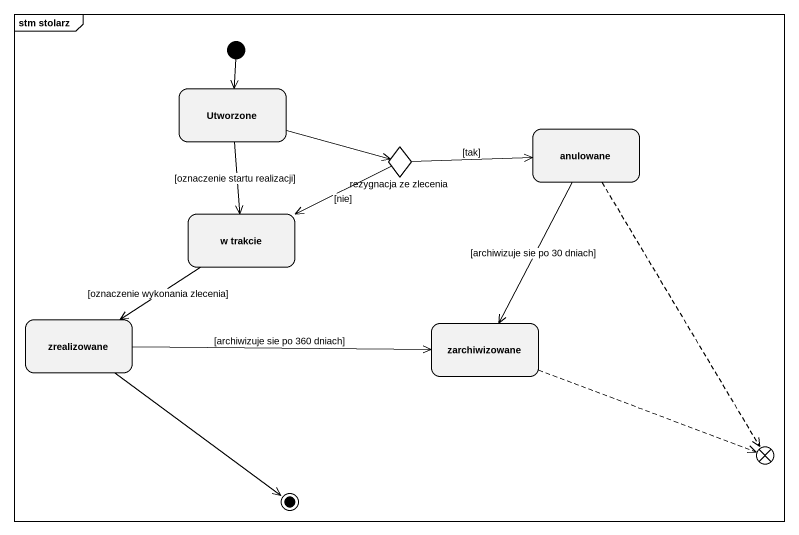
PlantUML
@startuml
mainframe stm stolarz
hide empty description
state Utworzone
state anulowane
state "rezygnacja ze zlecenia" as rezygnacja_ze_zlecenia <<choice>>
state "w trakcie" as w_trakcie
state zrealizowane
state zarchiwizowane
state exit1 <<choice>>
[*] --> Utworzone
Utworzone -right-> rezygnacja_ze_zlecenia
Utworzone --> w_trakcie : [oznaczenie startu realizacji]
anulowane --> zarchiwizowane : [archiwizuje sie po 30 dniach]
anulowane -[dashed]-> exit1
rezygnacja_ze_zlecenia -right-> anulowane : [tak]
rezygnacja_ze_zlecenia -left-> w_trakcie : [nie]
w_trakcie --> zrealizowane : [oznaczenie wykonania zlecenia]
zrealizowane -right-> zarchiwizowane : [archiwizuje sie po 360 dniach]
zarchiwizowane -right[dashed]-> exit1
zrealizowane --> [*]
@enduml
